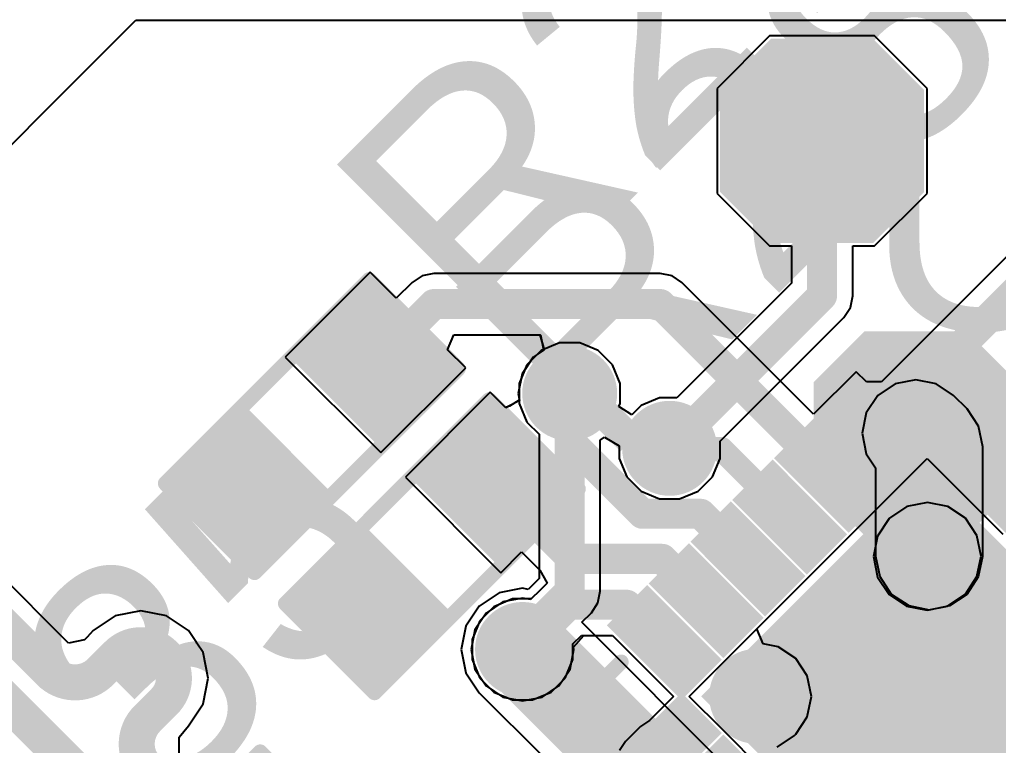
# Model space of a CAD drawing. Header units: millimetres. Extents: x -23 to 83, y -38 to 11.
# Drawn here: x 31.76 to 40.04, y -9.19 to -3.05 of the extents above; entities that cross this region are included whole.
import ezdxf

# ---------------------------------------------------------------- set-up
doc = ezdxf.new("R2010")
doc.units = ezdxf.units.MM
for name, color, linetype in [('BottomLayer', 5, 'Continuous'), ('BottomPaste', 16, 'Continuous'), ('BottomSolder', 6, 'Continuous'), ('TopLayer', 1, 'Continuous'), ('TopOverlay', 2, 'Continuous'), ('TopPaste', 8, 'Continuous'), ('TopSolder', 216, 'Continuous'), ('ViaHoleLayer', 16, 'Continuous')]:
    doc.layers.add(name, color=color, linetype=linetype)
doc.styles.add('Arial', font='', dxfattribs={"height": 0.2})
doc.styles.get('Arial').set_extended_font_data('Arial')

# ---------------------------------------------------------------- blocks, each defined once
blk = doc.blocks.new('C___0603_46')
at = {"layer": 'TopLayer'}
for points in [[(-0.381, 0.4445), (-0.381, -0.4445), (-1.143, -0.4445), (-1.143, 0.4445)], [(1.143, 0.4445), (1.143, -0.4445), (0.381, -0.4445), (0.381, 0.4445)]]:
    blk.add_hatch(color=1, dxfattribs=at).paths.add_polyline_path(points)
at = {"layer": 'TopPaste'}
for points in [[(-0.381, 0.4445), (-0.381, -0.4445), (-1.143, -0.4445), (-1.143, 0.4445)], [(1.143, 0.4445), (1.143, -0.4445), (0.381, -0.4445), (0.381, 0.4445)]]:
    blk.add_hatch(color=8, dxfattribs=at).paths.add_polyline_path(points)
at = {"layer": 'TopSolder'}
for points in [[(-0.321, 0.5045), (-0.321, -0.5045), (-1.203, -0.5045), (-1.203, 0.5045)], [(1.203, 0.5045), (1.203, -0.5045), (0.321, -0.5045), (0.321, 0.5045)]]:
    blk.add_hatch(color=216, dxfattribs=at).paths.add_polyline_path(points)
at = {"layer": 'TopOverlay', "const_width": 0.127}
for points in [[(-1.2446, 0.5334), (-1.2446, -0.5334)], [(-1.2446, 0.5334), (-0.4572, 0.5334)], [(0.4572, 0.5334), (1.2446, 0.5334)], [(1.2446, 0.5334), (1.2446, -0.5334)], [(-1.2446, -0.5334), (-0.4572, -0.5334)], [(0.4572, -0.5334), (1.2446, -0.5334)]]:
    blk.add_lwpolyline(points, dxfattribs=at)
at = {"layer": 'TopOverlay', "const_width": 0.0635}
for points in [[(-1.2764, 0.5334, 1), (-1.2128, 0.5334, 1)], [(-1.2764, 0.5334, 1), (-1.2128, 0.5334, 1)], [(-0.4889, 0.5334, 1), (-0.4254, 0.5334, 1)], [(0.4254, 0.5334, 1), (0.4889, 0.5334, 1)], [(1.2128, 0.5334, 1), (1.2764, 0.5334, 1)], [(1.2128, 0.5334, 1), (1.2764, 0.5334, 1)], [(-1.2764, -0.5334, 1), (-1.2128, -0.5334, 1)], [(-1.2764, -0.5334, 1), (-1.2128, -0.5334, 1)], [(-0.4889, -0.5334, 1), (-0.4254, -0.5334, 1)], [(0.4254, -0.5334, 1), (0.4889, -0.5334, 1)], [(1.2128, -0.5334, 1), (1.2764, -0.5334, 1)], [(1.2128, -0.5334, 1), (1.2764, -0.5334, 1)]]:
    blk.add_lwpolyline(points, format="xyb", close=True, dxfattribs=at)
blk = doc.blocks.new('T__________B_89')
at = {"layer": 'BottomLayer'}
blk.add_hatch(color=5, dxfattribs=at).paths.add_polyline_path([(0.381, 0.762), (-0.381, 0.762), (-0.762, 0.381), (-0.762, -0.381), (-0.381, -0.762), (0.381, -0.762), (0.762, -0.381), (0.762, 0.381)])
at = {"layer": 'BottomPaste'}
blk.add_hatch(color=16, dxfattribs=at).paths.add_polyline_path([(0.381, 0.762), (-0.381, 0.762), (-0.762, 0.381), (-0.762, -0.381), (-0.381, -0.762), (0.381, -0.762), (0.762, -0.381), (0.762, 0.381)])
at = {"layer": 'BottomSolder'}
blk.add_hatch(color=6, dxfattribs=at).paths.add_polyline_path([(0.4318, 0.8636), (-0.4318, 0.8636), (-0.8636, 0.4318), (-0.8636, -0.4318), (-0.4318, -0.8636), (0.4318, -0.8636), (0.8636, -0.4318), (0.8636, 0.4318)])
blk = doc.blocks.new('T__________B_90')
at = {"layer": 'BottomLayer'}
blk.add_hatch(color=5, dxfattribs=at).paths.add_polyline_path([(0.381, 0.762), (-0.381, 0.762), (-0.762, 0.381), (-0.762, -0.381), (-0.381, -0.762), (0.381, -0.762), (0.762, -0.381), (0.762, 0.381)])
at = {"layer": 'BottomPaste'}
blk.add_hatch(color=16, dxfattribs=at).paths.add_polyline_path([(0.381, 0.762), (-0.381, 0.762), (-0.762, 0.381), (-0.762, -0.381), (-0.381, -0.762), (0.381, -0.762), (0.762, -0.381), (0.762, 0.381)])
at = {"layer": 'BottomSolder'}
blk.add_hatch(color=6, dxfattribs=at).paths.add_polyline_path([(0.4318, 0.8636), (-0.4318, 0.8636), (-0.8636, 0.4318), (-0.8636, -0.4318), (-0.4318, -0.8636), (0.4318, -0.8636), (0.8636, -0.4318), (0.8636, 0.4318)])
blk = doc.blocks.new('R___0603_117')
at = {"layer": 'TopLayer'}
for points in [[(-0.381, 0.4445), (-0.381, -0.4445), (-1.143, -0.4445), (-1.143, 0.4445)], [(1.143, 0.4445), (1.143, -0.4445), (0.381, -0.4445), (0.381, 0.4445)]]:
    blk.add_hatch(color=1, dxfattribs=at).paths.add_polyline_path(points)
at = {"layer": 'TopPaste'}
for points in [[(-0.381, 0.4445), (-0.381, -0.4445), (-1.143, -0.4445), (-1.143, 0.4445)], [(1.143, 0.4445), (1.143, -0.4445), (0.381, -0.4445), (0.381, 0.4445)]]:
    blk.add_hatch(color=8, dxfattribs=at).paths.add_polyline_path(points)
at = {"layer": 'TopSolder'}
for points in [[(-0.2794, 0.5461), (-0.2794, -0.5461), (-1.2446, -0.5461), (-1.2446, 0.5461)], [(1.2446, 0.5461), (1.2446, -0.5461), (0.2794, -0.5461), (0.2794, 0.5461)]]:
    blk.add_hatch(color=216, dxfattribs=at).paths.add_polyline_path(points)
at = {"layer": 'TopOverlay', "const_width": 0.127}
for points in [[(-1.2192, 0.5334), (1.2192, 0.5334)], [(-1.2192, 0.5334), (-1.2192, -0.5334)], [(1.2192, 0.5334), (1.2192, -0.5334)], [(-1.2192, -0.5334), (1.2192, -0.5334)]]:
    blk.add_lwpolyline(points, dxfattribs=at)
at = {"layer": 'TopOverlay', "const_width": 0.0635}
for points in [[(-1.25095, 0.5334, 1), (-1.18745, 0.5334, 1)], [(-1.25095, 0.5334, 1), (-1.18745, 0.5334, 1)], [(1.18745, 0.5334, 1), (1.25095, 0.5334, 1)], [(1.18745, 0.5334, 1), (1.25095, 0.5334, 1)], [(-1.25095, -0.5334, 1), (-1.18745, -0.5334, 1)], [(-1.25095, -0.5334, 1), (-1.18745, -0.5334, 1)], [(1.18745, -0.5334, 1), (1.25095, -0.5334, 1)], [(1.18745, -0.5334, 1), (1.25095, -0.5334, 1)]]:
    blk.add_lwpolyline(points, format="xyb", close=True, dxfattribs=at)
blk = doc.blocks.new('R___0603_118')
at = {"layer": 'TopLayer'}
for points in [[(-0.381, 0.4445), (-0.381, -0.4445), (-1.143, -0.4445), (-1.143, 0.4445)], [(1.143, 0.4445), (1.143, -0.4445), (0.381, -0.4445), (0.381, 0.4445)]]:
    blk.add_hatch(color=1, dxfattribs=at).paths.add_polyline_path(points)
at = {"layer": 'TopPaste'}
for points in [[(-0.381, 0.4445), (-0.381, -0.4445), (-1.143, -0.4445), (-1.143, 0.4445)], [(1.143, 0.4445), (1.143, -0.4445), (0.381, -0.4445), (0.381, 0.4445)]]:
    blk.add_hatch(color=8, dxfattribs=at).paths.add_polyline_path(points)
at = {"layer": 'TopSolder'}
for points in [[(-0.2794, 0.5461), (-0.2794, -0.5461), (-1.2446, -0.5461), (-1.2446, 0.5461)], [(1.2446, 0.5461), (1.2446, -0.5461), (0.2794, -0.5461), (0.2794, 0.5461)]]:
    blk.add_hatch(color=216, dxfattribs=at).paths.add_polyline_path(points)
at = {"layer": 'TopOverlay', "const_width": 0.127}
for points in [[(-1.2192, 0.5334), (1.2192, 0.5334)], [(-1.2192, 0.5334), (-1.2192, -0.5334)], [(1.2192, 0.5334), (1.2192, -0.5334)], [(-1.2192, -0.5334), (1.2192, -0.5334)]]:
    blk.add_lwpolyline(points, dxfattribs=at)
at = {"layer": 'TopOverlay', "const_width": 0.0635}
for points in [[(-1.25095, 0.5334, 1), (-1.18745, 0.5334, 1)], [(-1.25095, 0.5334, 1), (-1.18745, 0.5334, 1)], [(1.18745, 0.5334, 1), (1.25095, 0.5334, 1)], [(1.18745, 0.5334, 1), (1.25095, 0.5334, 1)], [(-1.25095, -0.5334, 1), (-1.18745, -0.5334, 1)], [(-1.25095, -0.5334, 1), (-1.18745, -0.5334, 1)], [(1.18745, -0.5334, 1), (1.25095, -0.5334, 1)], [(1.18745, -0.5334, 1), (1.25095, -0.5334, 1)]]:
    blk.add_lwpolyline(points, format="xyb", close=True, dxfattribs=at)
blk = doc.blocks.new('24_QFN__4_4__123')
at = {"layer": 'TopLayer'}
for points in [[(-1.39, 1.55), (-1.39, 2.24), (-1.11, 2.24), (-1.11, 1.55)], [(-0.89, 1.55), (-0.89, 2.24), (-0.61, 2.24), (-0.61, 1.55)], [(-0.39, 1.55), (-0.39, 2.24), (-0.11, 2.24), (-0.11, 1.55)], [(0.11, 1.55), (0.11, 2.24), (0.39, 2.24), (0.39, 1.55)], [(0.61, 1.55), (0.61, 2.24), (0.89, 2.24), (0.89, 1.55)], [(1.11, 1.55), (1.11, 2.24), (1.39, 2.24), (1.39, 1.55)], [(-2.24, 1.39), (-1.55, 1.39), (-1.55, 1.11), (-2.24, 1.11)], [(1.55, 1.39), (2.24, 1.39), (2.24, 1.11), (1.55, 1.11)], [(-1.25, -1.25), (-1.25, 1.25), (1.25, 1.25), (1.25, -1.25)], [(-2.24, 0.89), (-1.55, 0.89), (-1.55, 0.61), (-2.24, 0.61)], [(1.55, 0.89), (2.24, 0.89), (2.24, 0.61), (1.55, 0.61)], [(-2.24, 0.39), (-1.55, 0.39), (-1.55, 0.11), (-2.24, 0.11)], [(1.55, 0.39), (2.24, 0.39), (2.24, 0.11), (1.55, 0.11)], [(-2.24, -0.11), (-1.55, -0.11), (-1.55, -0.39), (-2.24, -0.39)], [(1.55, -0.11), (2.24, -0.11), (2.24, -0.39), (1.55, -0.39)], [(-2.24, -0.61), (-1.55, -0.61), (-1.55, -0.89), (-2.24, -0.89)], [(1.55, -0.61), (2.24, -0.61), (2.24, -0.89), (1.55, -0.89)], [(-2.24, -1.11), (-1.55, -1.11), (-1.55, -1.39), (-2.24, -1.39)], [(1.55, -1.11), (2.24, -1.11), (2.24, -1.39), (1.55, -1.39)], [(-1.11, -1.55), (-1.11, -2.24), (-1.39, -2.24), (-1.39, -1.55)], [(-0.61, -1.55), (-0.61, -2.24), (-0.89, -2.24), (-0.89, -1.55)], [(-0.11, -1.55), (-0.11, -2.24), (-0.39, -2.24), (-0.39, -1.55)], [(0.39, -1.55), (0.39, -2.24), (0.11, -2.24), (0.11, -1.55)], [(0.89, -1.55), (0.89, -2.24), (0.61, -2.24), (0.61, -1.55)], [(1.39, -1.55), (1.39, -2.24), (1.11, -2.24), (1.11, -1.55)]]:
    blk.add_hatch(color=1, dxfattribs=at).paths.add_polyline_path(points)
at = {"layer": 'TopPaste'}
for points in [[(-1.39, 1.55), (-1.39, 2.24), (-1.11, 2.24), (-1.11, 1.55)], [(-0.89, 1.55), (-0.89, 2.24), (-0.61, 2.24), (-0.61, 1.55)], [(-0.39, 1.55), (-0.39, 2.24), (-0.11, 2.24), (-0.11, 1.55)], [(0.11, 1.55), (0.11, 2.24), (0.39, 2.24), (0.39, 1.55)], [(0.61, 1.55), (0.61, 2.24), (0.89, 2.24), (0.89, 1.55)], [(1.11, 1.55), (1.11, 2.24), (1.39, 2.24), (1.39, 1.55)], [(-2.24, 1.39), (-1.55, 1.39), (-1.55, 1.11), (-2.24, 1.11)], [(1.55, 1.39), (2.24, 1.39), (2.24, 1.11), (1.55, 1.11)], [(-1.25, -1.25), (-1.25, 1.25), (1.25, 1.25), (1.25, -1.25)], [(-2.24, 0.89), (-1.55, 0.89), (-1.55, 0.61), (-2.24, 0.61)], [(1.55, 0.89), (2.24, 0.89), (2.24, 0.61), (1.55, 0.61)], [(-2.24, 0.39), (-1.55, 0.39), (-1.55, 0.11), (-2.24, 0.11)], [(1.55, 0.39), (2.24, 0.39), (2.24, 0.11), (1.55, 0.11)], [(-2.24, -0.11), (-1.55, -0.11), (-1.55, -0.39), (-2.24, -0.39)], [(1.55, -0.11), (2.24, -0.11), (2.24, -0.39), (1.55, -0.39)], [(-2.24, -0.61), (-1.55, -0.61), (-1.55, -0.89), (-2.24, -0.89)], [(1.55, -0.61), (2.24, -0.61), (2.24, -0.89), (1.55, -0.89)], [(-2.24, -1.11), (-1.55, -1.11), (-1.55, -1.39), (-2.24, -1.39)], [(1.55, -1.11), (2.24, -1.11), (2.24, -1.39), (1.55, -1.39)], [(-1.11, -1.55), (-1.11, -2.24), (-1.39, -2.24), (-1.39, -1.55)], [(-0.61, -1.55), (-0.61, -2.24), (-0.89, -2.24), (-0.89, -1.55)], [(-0.11, -1.55), (-0.11, -2.24), (-0.39, -2.24), (-0.39, -1.55)], [(0.39, -1.55), (0.39, -2.24), (0.11, -2.24), (0.11, -1.55)], [(0.89, -1.55), (0.89, -2.24), (0.61, -2.24), (0.61, -1.55)], [(1.39, -1.55), (1.39, -2.24), (1.11, -2.24), (1.11, -1.55)]]:
    blk.add_hatch(color=8, dxfattribs=at).paths.add_polyline_path(points)
at = {"layer": 'TopSolder'}
for points in [[(-1.4916, 1.4484), (-1.4916, 2.3416), (-1.0084, 2.3416), (-1.0084, 1.4484)], [(-0.9916, 1.4484), (-0.9916, 2.3416), (-0.5084, 2.3416), (-0.5084, 1.4484)], [(-0.4916, 1.4484), (-0.4916, 2.3416), (-0.0084, 2.3416), (-0.0084, 1.4484)], [(0.0084, 1.4484), (0.0084, 2.3416), (0.4916, 2.3416), (0.4916, 1.4484)], [(0.5084, 1.4484), (0.5084, 2.3416), (0.9916, 2.3416), (0.9916, 1.4484)], [(1.0084, 1.4484), (1.0084, 2.3416), (1.4916, 2.3416), (1.4916, 1.4484)], [(-2.3416, 1.4916), (-1.4484, 1.4916), (-1.4484, 1.0084), (-2.3416, 1.0084)], [(1.4484, 1.4916), (2.3416, 1.4916), (2.3416, 1.0084), (1.4484, 1.0084)], [(-1.3516, -1.3516), (-1.3516, 1.3516), (1.3516, 1.3516), (1.3516, -1.3516)], [(-2.3416, 0.9916), (-1.4484, 0.9916), (-1.4484, 0.5084), (-2.3416, 0.5084)], [(1.4484, 0.9916), (2.3416, 0.9916), (2.3416, 0.5084), (1.4484, 0.5084)], [(-2.3416, 0.4916), (-1.4484, 0.4916), (-1.4484, 0.0084), (-2.3416, 0.0084)], [(1.4484, 0.4916), (2.3416, 0.4916), (2.3416, 0.0084), (1.4484, 0.0084)], [(-2.3416, -0.0084), (-1.4484, -0.0084), (-1.4484, -0.4916), (-2.3416, -0.4916)], [(1.4484, -0.0084), (2.3416, -0.0084), (2.3416, -0.4916), (1.4484, -0.4916)], [(-2.3416, -0.5084), (-1.4484, -0.5084), (-1.4484, -0.9916), (-2.3416, -0.9916)], [(1.4484, -0.5084), (2.3416, -0.5084), (2.3416, -0.9916), (1.4484, -0.9916)], [(-2.3416, -1.0084), (-1.4484, -1.0084), (-1.4484, -1.4916), (-2.3416, -1.4916)], [(1.4484, -1.0084), (2.3416, -1.0084), (2.3416, -1.4916), (1.4484, -1.4916)], [(-1.0084, -1.4484), (-1.0084, -2.3416), (-1.4916, -2.3416), (-1.4916, -1.4484)], [(-0.5084, -1.4484), (-0.5084, -2.3416), (-0.9916, -2.3416), (-0.9916, -1.4484)], [(-0.0084, -1.4484), (-0.0084, -2.3416), (-0.4916, -2.3416), (-0.4916, -1.4484)], [(0.4916, -1.4484), (0.4916, -2.3416), (0.0084, -2.3416), (0.0084, -1.4484)], [(0.9916, -1.4484), (0.9916, -2.3416), (0.5084, -2.3416), (0.5084, -1.4484)], [(1.4916, -1.4484), (1.4916, -2.3416), (1.0084, -2.3416), (1.0084, -1.4484)]]:
    blk.add_hatch(color=216, dxfattribs=at).paths.add_polyline_path(points)
at = {"layer": 'TopOverlay', "const_width": 0.127}
for points in [[(-1.5706, 2.0574), (-2.0278, 2.0574)], [(-2.0278, 2.0574), (-2.0278, 1.6256)], [(2.0362, 2.0574), (1.579, 2.0574)], [(2.0362, 2.0574), (2.0362, 1.6256)], [(-2.5358, 1.3716), (-2.5358, 1.1176)], [(-2.5358, 1.3716), (-2.4088, 1.2446)], [(-2.4088, 1.2446), (-2.5358, 1.1176)], [(-2.0278, -1.6256), (-2.0278, -2.0574)], [(2.0362, -1.6256), (2.0362, -2.0574)], [(-1.5706, -2.0574), (-2.0278, -2.0574)], [(2.0362, -2.0574), (1.579, -2.0574)]]:
    blk.add_lwpolyline(points, dxfattribs=at)
at = {"layer": 'TopOverlay', "const_width": 0.0635}
for points in [[(-2.0596, 2.0574, 1), (-1.9961, 2.0574, 1)], [(-2.0596, 2.0574, 1), (-1.9961, 2.0574, 1)], [(-1.6024, 2.0574, 1), (-1.5389, 2.0574, 1)], [(1.5473, 2.0574, 1), (1.6108, 2.0574, 1)], [(2.0044, 2.0574, 1), (2.0679, 2.0574, 1)], [(2.0044, 2.0574, 1), (2.0679, 2.0574, 1)], [(-2.0596, 1.6256, 1), (-1.9961, 1.6256, 1)], [(2.0044, 1.6256, 1), (2.0679, 1.6256, 1)], [(-2.5676, 1.3716, 1), (-2.5041, 1.3716, 1)], [(-2.5676, 1.3716, 1), (-2.5041, 1.3716, 1)], [(-2.4406, 1.2446, 1), (-2.3771, 1.2446, 1)], [(-2.4406, 1.2446, 1), (-2.3771, 1.2446, 1)], [(-2.5676, 1.1176, 1), (-2.5041, 1.1176, 1)], [(-2.5676, 1.1176, 1), (-2.5041, 1.1176, 1)], [(-2.0596, -1.6256, 1), (-1.9961, -1.6256, 1)], [(2.0044, -1.6256, 1), (2.0679, -1.6256, 1)], [(-2.0596, -2.0574, 1), (-1.9961, -2.0574, 1)], [(-2.0596, -2.0574, 1), (-1.9961, -2.0574, 1)], [(-1.6024, -2.0574, 1), (-1.5389, -2.0574, 1)], [(1.5472, -2.0574, 1), (1.6107, -2.0574, 1)], [(2.0044, -2.0574, 1), (2.0679, -2.0574, 1)], [(2.0044, -2.0574, 1), (2.0679, -2.0574, 1)]]:
    blk.add_lwpolyline(points, format="xyb", close=True, dxfattribs=at)

msp = doc.modelspace()

# ---------------------------------------------------------------- hatches: boundary and pattern name
at = {"layer": 'BottomLayer'}
h = msp.add_hatch(color=5, dxfattribs=at)
edge = h.paths.add_edge_path()
edge.add_arc((36.4164, -6.2158), 0.3, 0, 360)
h = msp.add_hatch(color=5, dxfattribs=at)
edge = h.paths.add_edge_path()
edge.add_arc((37.2618, -6.6802), 0.3, 0, 360)
h = msp.add_hatch(color=5, dxfattribs=at)
edge = h.paths.add_edge_path()
edge.add_arc((39.4586, -7.5926), 0.3, 0, 360)
h = msp.add_hatch(color=5, dxfattribs=at)
edge = h.paths.add_edge_path()
edge.add_arc((36.0172, -8.382), 0.3, 0, 360)
h = msp.add_hatch(color=5, dxfattribs=at)
edge = h.paths.add_edge_path()
edge.add_arc((37.9984, -8.7785), 0.3, 0, 360)
h = msp.add_hatch(color=5, dxfattribs=at)
edge = h.paths.add_edge_path()
edge.add_arc((39.4411, -8.7785), 0.3, 0, 360)
at = {"layer": 'BottomSolder'}
h = msp.add_hatch(color=6, dxfattribs=at)
edge = h.paths.add_edge_path()
edge.add_arc((36.4164, -6.2158), 0.4016, 0, 360)
h = msp.add_hatch(color=6, dxfattribs=at)
edge = h.paths.add_edge_path()
edge.add_arc((37.2618, -6.6802), 0.4016, 0, 360)
h = msp.add_hatch(color=6, dxfattribs=at)
edge = h.paths.add_edge_path()
edge.add_arc((39.4586, -7.5926), 0.4016, 0, 360)
h = msp.add_hatch(color=6, dxfattribs=at)
edge = h.paths.add_edge_path()
edge.add_arc((36.0172, -8.382), 0.4016, 0, 360)
h = msp.add_hatch(color=6, dxfattribs=at)
edge = h.paths.add_edge_path()
edge.add_arc((37.9984, -8.7785), 0.4016, 0, 360)
h = msp.add_hatch(color=6, dxfattribs=at)
edge = h.paths.add_edge_path()
edge.add_arc((39.4411, -8.7785), 0.4016, 0, 360)
at = {"layer": 'TopLayer'}
h = msp.add_hatch(color=1, dxfattribs=at)
edge = h.paths.add_edge_path()
edge.add_arc((36.4164, -6.2158), 0.3, 0, 360)
h = msp.add_hatch(color=1, dxfattribs=at)
edge = h.paths.add_edge_path()
edge.add_arc((37.2618, -6.6802), 0.3, 0, 360)
h = msp.add_hatch(color=1, dxfattribs=at)
edge = h.paths.add_edge_path()
edge.add_arc((39.4586, -7.5926), 0.3, 0, 360)
h = msp.add_hatch(color=1, dxfattribs=at)
edge = h.paths.add_edge_path()
edge.add_arc((36.0172, -8.382), 0.3, 0, 360)
h = msp.add_hatch(color=1, dxfattribs=at)
edge = h.paths.add_edge_path()
edge.add_arc((37.9984, -8.7785), 0.3, 0, 360)
h = msp.add_hatch(color=1, dxfattribs=at)
edge = h.paths.add_edge_path()
edge.add_arc((39.4411, -8.7785), 0.3, 0, 360)
at = {"layer": 'TopSolder'}
h = msp.add_hatch(color=216, dxfattribs=at)
edge = h.paths.add_edge_path()
edge.add_arc((36.4164, -6.2158), 0.4016, 0, 360)
h = msp.add_hatch(color=216, dxfattribs=at)
edge = h.paths.add_edge_path()
edge.add_arc((37.2618, -6.6802), 0.4016, 0, 360)
h = msp.add_hatch(color=216, dxfattribs=at)
edge = h.paths.add_edge_path()
edge.add_arc((39.4586, -7.5926), 0.4016, 0, 360)
h = msp.add_hatch(color=216, dxfattribs=at)
edge = h.paths.add_edge_path()
edge.add_arc((36.0172, -8.382), 0.4016, 0, 360)
h = msp.add_hatch(color=216, dxfattribs=at)
edge = h.paths.add_edge_path()
edge.add_arc((37.9984, -8.7785), 0.4016, 0, 360)
h = msp.add_hatch(color=216, dxfattribs=at)
edge = h.paths.add_edge_path()
edge.add_arc((39.4411, -8.7785), 0.4016, 0, 360)
at = {"layer": 'ViaHoleLayer'}
h = msp.add_hatch(color=16, dxfattribs=at)
edge = h.paths.add_edge_path()
edge.add_arc((36.4164, -6.2158), 0.15, 0, 360)
h = msp.add_hatch(color=16, dxfattribs=at)
edge = h.paths.add_edge_path()
edge.add_arc((37.2618, -6.6802), 0.15, 0, 360)
h = msp.add_hatch(color=16, dxfattribs=at)
edge = h.paths.add_edge_path()
edge.add_arc((39.4586, -7.5926), 0.15, 0, 360)
h = msp.add_hatch(color=16, dxfattribs=at)
edge = h.paths.add_edge_path()
edge.add_arc((36.0172, -8.382), 0.15, 0, 360)
h = msp.add_hatch(color=16, dxfattribs=at)
edge = h.paths.add_edge_path()
edge.add_arc((37.9984, -8.7785), 0.15, 0, 360)
h = msp.add_hatch(color=16, dxfattribs=at)
edge = h.paths.add_edge_path()
edge.add_arc((39.4411, -8.7785), 0.15, 0, 360)

# ---------------------------------------------------------------- linework, layer by layer
at = {"layer": 'BottomLayer'}
for p, q in [((38.1076, -3.1905), (37.6631, -3.635)), ((38.9966, -3.1905), (38.1076, -3.1905)), ((39.4411, -3.635), (38.9966, -3.1905)), ((37.6631, -3.635), (37.6631, -4.524)), ((39.4411, -4.524), (39.4411, -3.635)), ((37.6631, -4.524), (38.1076, -4.9685)), ((38.9966, -4.9685), (39.4411, -4.524)), ((38.1076, -4.9685), (38.2931, -4.9685)), ((38.2931, -4.9685), (38.2931, -5.2826)), ((38.8111, -5.3899), (38.8111, -4.9685)), ((38.8111, -4.9685), (38.9966, -4.9685)), ((38.2931, -5.2826), (37.3226, -6.2532)), ((38.7914, -5.489), (38.8111, -5.3899)), ((38.7352, -5.573), (38.7914, -5.489)), ((37.6888, -6.6194), (38.7352, -5.573)), ((36.3315, -5.7888), (36.1746, -5.8538)), ((36.5014, -5.7888), (36.3315, -5.7888)), ((36.6583, -5.8538), (36.5014, -5.7888)), ((36.1746, -5.8538), (36.0544, -5.974)), ((36.7784, -5.974), (36.6583, -5.8538)), ((36.0544, -5.974), (35.9894, -6.1309)), ((36.8434, -6.1309), (36.7784, -5.974)), ((39.3446, -6.1), (39.1712, -6.1345)), ((39.518, -6.1345), (39.3446, -6.1)), ((35.9894, -6.1309), (35.9894, -6.3008)), ((36.8434, -6.3008), (36.8434, -6.1309)), ((39.1712, -6.1345), (39.0241, -6.2327)), ((39.6651, -6.2327), (39.518, -6.1345)), ((37.1769, -6.2532), (37.0199, -6.3182)), ((37.3226, -6.2532), (37.1769, -6.2532)), ((39.0241, -6.2327), (38.9259, -6.3798)), ((39.7791, -6.3468), (39.6651, -6.2327)), ((35.9894, -6.3008), (36.0544, -6.4577)), ((36.8333, -6.3252), (36.8434, -6.3008)), ((36.941, -6.3972), (36.8333, -6.3252)), ((37.0199, -6.3182), (36.941, -6.3972)), ((39.8773, -6.4938), (39.7791, -6.3468)), ((36.0544, -6.4577), (36.1575, -6.5607)), ((38.9259, -6.3798), (38.8914, -6.5532)), ((39.9118, -6.6672), (39.8773, -6.4938)), ((32.175, -8.3279), (30.4601, -6.613)), ((36.1575, -6.5607), (36.1575, -7.7819)), ((36.6754, -6.6103), (36.7111, -6.5873)), ((36.6754, -7.8891), (36.6754, -6.6103)), ((36.7111, -6.5873), (36.8348, -6.6588)), ((37.6888, -6.7651), (37.6888, -6.6194)), ((38.8914, -6.5532), (38.9259, -6.7266)), ((36.8348, -6.6588), (36.8348, -6.7651)), ((39.9118, -7.5926), (39.9118, -6.6672)), ((36.8348, -6.7651), (36.8998, -6.9221)), ((37.6238, -6.9221), (37.6888, -6.7651)), ((38.9259, -6.7266), (39.0054, -6.8457)), ((39.0054, -6.8457), (39.0054, -7.5926)), ((36.8998, -6.9221), (37.0199, -7.0422)), ((37.5037, -7.0422), (37.6238, -6.9221)), ((37.0199, -7.0422), (37.1769, -7.1072)), ((37.1769, -7.1072), (37.3467, -7.1072)), ((37.3467, -7.1072), (37.5037, -7.0422)), ((39.0054, -7.5926), (39.0399, -7.766)), ((39.8773, -7.766), (39.9118, -7.5926)), ((36.1575, -7.7819), (36.0656, -7.8737)), ((39.0399, -7.766), (39.1382, -7.913)), ((39.7791, -7.913), (39.8773, -7.766)), ((36.0172, -7.864), (35.819, -7.9035)), ((36.0656, -7.8737), (36.0172, -7.864)), ((35.819, -7.9035), (35.651, -8.0158)), ((36.6557, -7.9882), (36.6754, -7.8891)), ((39.1382, -7.913), (39.2852, -8.0113)), ((39.6321, -8.0113), (39.7791, -7.913)), ((35.651, -8.0158), (35.5387, -8.1838)), ((36.5996, -8.0723), (36.6557, -7.9882)), ((39.2852, -8.0113), (39.4586, -8.0458)), ((39.4586, -8.0458), (39.6321, -8.0113)), ((32.5696, -8.0988), (32.3848, -8.2223)), ((32.7877, -8.0554), (32.5696, -8.0988)), ((33.0057, -8.0988), (32.7877, -8.0554)), ((33.1905, -8.2223), (33.0057, -8.0988)), ((36.5198, -8.1521), (36.5996, -8.0723)), ((35.5387, -8.1838), (35.4992, -8.382)), ((38.4154, -10.0478), (36.5198, -8.1521)), ((32.3333, -8.2784), (32.3106, -8.2997)), ((32.3848, -8.2223), (32.3333, -8.2784)), ((32.3848, -8.2223), (32.3848, -8.2223)), ((33.2571, -8.3219), (33.1905, -8.2223)), ((33.1905, -8.2223), (33.1905, -8.2223)), ((32.3106, -8.2997), (32.175, -8.3279)), ((33.2607, -8.3273), (33.2571, -8.3219)), ((33.314, -8.4071), (33.2607, -8.3273)), ((33.3574, -8.6252), (33.314, -8.4071)), ((35.4992, -8.382), (35.5387, -8.5802)), ((35.5387, -8.5802), (35.651, -8.7482)), ((33.314, -8.8432), (33.3574, -8.6252)), ((35.651, -8.7482), (36.1998, -9.2971)), ((33.1905, -9.028), (33.314, -8.8432)), ((33.1129, -9.1229), (33.1905, -9.028)), ((33.1905, -9.028), (33.1905, -9.028)), ((33.1129, -9.2658), (33.1129, -9.1229))]:
    msp.add_line(p, q, dxfattribs=at)
for points, const_width in [([(38.5521, -5.3899), (38.5521, -4.0795)], 0.254), ([(37.6977, -6.2443), (38.5521, -5.3899)], 0.254), ([(36.4164, -7.8891), (36.4164, -6.2158)], 0.254), ([(37.2618, -6.6802), (37.6977, -6.2443)], 0.254), ([(39.3446, -6.5532), (39.4586, -6.6672)], 0.635), ([(39.4586, -7.5926), (39.4586, -6.6672)], 0.635), ([(30.209, -6.7648), (32.0154, -8.5712)], 0.3048), ([(29.7434, -6.9099), (33.2367, -10.4032)], 0.3048), ([(36.0172, -8.2884), (36.4164, -7.8891)], 0.254), ([(36.0172, -8.382), (38.0492, -10.414)], 0.762), ([(36.0172, -8.382), (36.0172, -8.2884)], 0.254), ([(32.4465, -8.5712), (32.5901, -8.4276)], 0.3048), ([(32.8416, -8.9664), (32.9852, -8.8227)], 0.3048)]:
    msp.add_lwpolyline(points, dxfattribs=dict(at, const_width=const_width))
for points, const_width in [([(38.4886, -4.0795, 1), (38.6156, -4.0795, 1)], 0.127), ([(38.4886, -5.3899, 1), (38.6156, -5.3899, 1)], 0.127), ([(38.4886, -5.3899, 1), (38.6156, -5.3899, 1)], 0.127), ([(36.3529, -6.2158, 1), (36.4799, -6.2158, 1)], 0.127), ([(37.6342, -6.2443, 1), (37.7612, -6.2443, 1)], 0.127), ([(37.6342, -6.2443, 1), (37.7612, -6.2443, 1)], 0.127), ([(39.1859, -6.5532, 1), (39.5033, -6.5532, 1)], 0.3175), ([(39.2999, -6.6672, 1), (39.6174, -6.6672, 1)], 0.3175), ([(39.2999, -6.6672, 1), (39.6174, -6.6672, 1)], 0.3175), ([(37.1983, -6.6802, 1), (37.3253, -6.6802, 1)], 0.127), ([(39.2999, -7.5926, 1), (39.6174, -7.5926, 1)], 0.3175), ([(36.3529, -7.8891, 1), (36.4799, -7.8891, 1)], 0.127), ([(36.3529, -7.8891, 1), (36.4799, -7.8891, 1)], 0.127), ([(35.8267, -8.382, 1), (36.2077, -8.382, 1)], 0.381), ([(35.9537, -8.2884, 1), (36.0807, -8.2884, 1)], 0.127), ([(35.9537, -8.2884, 1), (36.0807, -8.2884, 1)], 0.127), ([(32.5139, -8.4276, 1), (32.6663, -8.4276, 1)], 0.1524), ([(32.5139, -8.4276, 1), (32.6663, -8.4276, 1)], 0.1524), ([(32.909, -8.4276, 1), (33.0614, -8.4276, 1)], 0.1524), ([(32.909, -8.4276, 1), (33.0614, -8.4276, 1)], 0.1524), ([(35.9537, -8.382, 1), (36.0807, -8.382, 1)], 0.127), ([(31.9392, -8.5712, 1), (32.0916, -8.5712, 1)], 0.1524), ([(31.9392, -8.5712, 1), (32.0916, -8.5712, 1)], 0.1524), ([(32.3703, -8.5712, 1), (32.5227, -8.5712, 1)], 0.1524), ([(32.3703, -8.5712, 1), (32.5227, -8.5712, 1)], 0.1524), ([(32.909, -8.8227, 1), (33.0614, -8.8227, 1)], 0.1524), ([(32.909, -8.8227, 1), (33.0614, -8.8227, 1)], 0.1524), ([(32.7654, -8.9664, 1), (32.9178, -8.9664, 1)], 0.1524), ([(32.7654, -8.9664, 1), (32.9178, -8.9664, 1)], 0.1524)]:
    msp.add_lwpolyline(points, format="xyb", close=True, dxfattribs=dict(at, const_width=const_width))
at = {"layer": 'BottomLayer', "const_width": 0.3048}
for points in [[(32.5901, -8.4276, -0.414214), (32.9852, -8.4276)], [(32.9852, -8.4276, -0.414219), (32.9852, -8.8227)], [(32.4465, -8.5712, -0.414214), (32.0154, -8.5712)], [(32.8416, -9.3974, -0.414214), (32.8416, -8.9664)]]:
    msp.add_lwpolyline(points, format="xyb", dxfattribs=at)
at = {"layer": 'TopLayer'}
for p, q in [((32.1095, -3.6937), (32.7445, -3.0587)), ((32.7445, -3.0587), (45.9994, -3.0587)), ((28.0201, -7.7831), (32.1095, -3.6937)), ((40.4308, -4.7424), (39.0542, -6.1192)), ((40.4308, -4.7424), (39.0542, -6.1192)), ((34.728, -5.1904), (34.0096, -5.9088)), ((34.728, -5.1904), (34.0096, -5.9088)), ((34.949, -5.4113), (34.728, -5.1904)), ((34.949, -5.4113), (34.728, -5.1904)), ((35.2666, -5.201), (35.1675, -5.2207)), ((35.2666, -5.201), (35.1675, -5.2207)), ((37.1833, -5.201), (35.2666, -5.201)), ((37.1833, -5.201), (35.2666, -5.201)), ((37.2824, -5.2207), (37.1833, -5.201)), ((37.2824, -5.2207), (37.1833, -5.201)), ((35.0835, -5.2769), (34.949, -5.4113)), ((35.0835, -5.2769), (34.949, -5.4113)), ((35.1675, -5.2207), (35.0835, -5.2769)), ((35.1675, -5.2207), (35.0835, -5.2769)), ((37.3664, -5.2769), (37.2824, -5.2207)), ((37.3664, -5.2769), (37.2824, -5.2207)), ((38.4809, -6.3913), (37.3664, -5.2769)), ((38.4809, -6.3913), (37.3664, -5.2769)), ((35.3836, -5.846), (35.4362, -5.719)), ((35.3836, -5.846), (35.4362, -5.719)), ((35.4362, -5.719), (36.1683, -5.719)), ((35.4362, -5.719), (36.1629, -5.719)), ((36.1629, -5.719), (36.2014, -5.846)), ((36.1683, -5.719), (36.1936, -5.846)), ((35.5363, -5.9986), (35.3836, -5.846)), ((35.5363, -5.9986), (35.3836, -5.846)), ((36.1746, -5.8538), (36.0544, -5.974)), ((36.2014, -5.846), (36.1086, -5.908)), ((36.1936, -5.846), (36.1746, -5.8538)), ((34.0096, -5.9088), (34.8178, -6.717)), ((34.0096, -5.9088), (34.8178, -6.717)), ((36.1086, -5.908), (36.0142, -6.0492)), ((34.8178, -6.717), (35.5363, -5.9986)), ((34.8178, -6.717), (35.5363, -5.9986)), ((36.0544, -5.974), (35.9894, -6.1309)), ((38.8401, -6.0321), (38.4809, -6.3913)), ((38.8401, -6.0321), (38.4809, -6.3913)), ((38.9272, -6.1192), (38.8401, -6.0321)), ((38.9272, -6.1192), (38.8401, -6.0321)), ((36.0142, -6.0492), (35.9811, -6.2158)), ((39.0542, -6.1192), (38.9272, -6.1192)), ((39.0542, -6.1192), (38.9272, -6.1192)), ((35.744, -6.2064), (35.0256, -6.9248)), ((35.744, -6.2064), (35.0256, -6.9248)), ((35.8721, -6.3344), (35.744, -6.2064)), ((35.8759, -6.3383), (35.744, -6.2064)), ((35.9894, -6.1309), (35.9894, -6.2722)), ((35.993, -6.2757), (35.8759, -6.3383)), ((35.9894, -6.2722), (35.9066, -6.3245)), ((35.9811, -6.2158), (35.993, -6.2757)), ((35.9066, -6.3245), (35.8721, -6.3344)), ((38.8005, -7.4067), (39.4411, -6.7661)), ((39.13, -7.0772), (39.4411, -6.7661)), ((39.4411, -6.7661), (40.0818, -7.4067)), ((39.4411, -6.7661), (39.7282, -7.0532)), ((35.0256, -6.9248), (35.8338, -7.733)), ((35.0256, -6.9248), (35.8338, -7.733)), ((38.8005, -7.4067), (39.13, -7.0772)), ((39.7282, -7.0532), (39.7522, -7.0772)), ((39.7522, -7.0772), (40.0818, -7.4067)), ((39.2707, -7.1739), (39.1237, -7.2721)), ((39.4442, -7.1394), (39.2707, -7.1739)), ((39.6176, -7.1739), (39.4442, -7.1394)), ((39.7646, -7.2721), (39.6176, -7.1739)), ((39.1207, -7.2752), (39.0224, -7.4222)), ((39.1237, -7.2721), (39.1207, -7.2752)), ((39.8629, -7.4191), (39.7646, -7.2721)), ((38.4229, -7.7843), (38.8005, -7.4067)), ((38.4229, -7.7843), (38.8005, -7.4067)), ((38.8005, -7.4067), (38.8005, -7.4067)), ((39.0224, -7.4222), (38.9879, -7.5956)), ((39.8974, -7.5926), (39.8629, -7.4191)), ((35.8338, -7.733), (36.0099, -7.5569)), ((35.8338, -7.733), (36.0099, -7.5569)), ((36.0099, -7.5569), (36.1628, -7.7098)), ((36.0099, -7.5569), (36.1628, -7.7098)), ((38.9879, -7.5956), (39.0224, -7.7691)), ((39.8629, -7.766), (39.8974, -7.5926)), ((36.1628, -7.7098), (36.2255, -7.8206)), ((36.1628, -7.7098), (36.2255, -7.8206)), ((38.0693, -8.1379), (38.4229, -7.7843)), ((38.0693, -8.1379), (38.4229, -7.7843)), ((39.0224, -7.7691), (39.1207, -7.9161)), ((39.7646, -7.913), (39.8629, -7.766)), ((36.2255, -7.8206), (36.1653, -7.8808)), ((36.2255, -7.8206), (36.1653, -7.8808)), ((36.0172, -7.9466), (35.8506, -7.9798)), ((36.0858, -7.9603), (36.0172, -7.9466)), ((36.1653, -7.8808), (36.0858, -7.9603)), ((36.1653, -7.8808), (36.0911, -7.955)), ((39.1207, -7.9161), (39.2677, -8.0143)), ((39.6146, -8.0143), (39.7616, -7.9161)), ((39.7616, -7.9161), (39.7646, -7.913)), ((35.7753, -8.02), (35.6552, -8.1401)), ((35.8506, -7.9798), (35.7094, -8.0742)), ((35.9323, -7.955), (35.7753, -8.02)), ((36.0911, -7.955), (35.9323, -7.955)), ((39.2677, -8.0143), (39.4411, -8.0488)), ((39.4411, -8.0488), (39.6146, -8.0143)), ((35.7094, -8.0742), (35.615, -8.2154)), ((35.6552, -8.1401), (35.5902, -8.2971)), ((37.7158, -8.4914), (38.0693, -8.1379)), ((37.9999, -8.2073), (38.0693, -8.1379)), ((38.0693, -8.1379), (38.0693, -8.1379)), ((35.615, -8.2154), (35.5818, -8.382)), ((36.4442, -8.3344), (36.5159, -8.2627)), ((36.4485, -8.3618), (36.5359, -8.2627)), ((36.5159, -8.2627), (36.78, -8.2627)), ((36.5359, -8.2627), (36.78, -8.2627)), ((36.78, -8.2627), (37.2958, -8.7785)), ((36.78, -8.2627), (37.2958, -8.7785)), ((38.0527, -8.3341), (37.9999, -8.2073)), ((35.5902, -8.2971), (35.5902, -8.4669)), ((36.4442, -8.4669), (36.4442, -8.3344)), ((36.4526, -8.382), (36.4485, -8.3618)), ((38.1817, -8.3598), (38.0527, -8.3341)), ((38.3288, -8.458), (38.1817, -8.3598)), ((35.5818, -8.382), (35.615, -8.5486)), ((36.4194, -8.5486), (36.4526, -8.382)), ((35.5902, -8.4669), (35.6552, -8.6239)), ((36.3792, -8.6239), (36.4442, -8.4669)), ((37.4287, -8.7785), (37.7158, -8.4914)), ((38.427, -8.6051), (38.3288, -8.458)), ((35.615, -8.5486), (35.7094, -8.6898)), ((36.325, -8.6898), (36.4194, -8.5486)), ((38.4615, -8.7785), (38.427, -8.6051)), ((35.6552, -8.6239), (35.7753, -8.744)), ((35.7094, -8.6898), (35.8506, -8.7842)), ((36.1838, -8.7842), (36.325, -8.6898)), ((36.2591, -8.744), (36.3792, -8.6239)), ((35.7753, -8.744), (35.9323, -8.809)), ((36.1021, -8.809), (36.2591, -8.744)), ((37.2958, -8.7785), (37.092, -8.9822)), ((37.2958, -8.7785), (37.092, -8.9822)), ((37.7158, -9.0656), (37.4287, -8.7785)), ((38.427, -8.9519), (38.4615, -8.7785)), ((35.8506, -8.7842), (36.0172, -8.8174)), ((35.9323, -8.809), (36.1021, -8.809)), ((36.0172, -8.8174), (36.1838, -8.7842)), ((37.092, -8.9822), (37.0158, -9.0331)), ((37.092, -8.9822), (37.0158, -9.0331)), ((38.3288, -9.099), (38.427, -8.9519)), ((37.0158, -9.0331), (36.8884, -9.1606)), ((37.0158, -9.0331), (36.8884, -9.1606)), ((38.0693, -9.4191), (37.7158, -9.0656)), ((38.1718, -9.2071), (38.3189, -9.1089)), ((38.3189, -9.1089), (38.3288, -9.099)), ((36.8884, -9.1606), (36.8375, -9.2367)), ((36.8884, -9.1606), (36.8375, -9.2367))]:
    msp.add_line(p, q, dxfattribs=at)
for points, const_width in [([(38.985, -6.5546), (40.6139, -4.9255)], 0.254), ([(34.7729, -5.9537), (35.2666, -5.46)], 0.254), ([(35.2666, -5.46), (37.1833, -5.46)], 0.254), ([(37.1833, -5.46), (38.6585, -6.9352)], 0.254), ([(36.4236, -6.6255), (36.4236, -6.223)], 0.254), ([(36.4236, -6.6255), (37.0323, -7.2342)], 0.254), ([(37.2618, -6.6802), (37.269, -6.6874)], 0.2032), ([(37.269, -6.6874), (37.7035, -6.6874)], 0.2032), ([(37.7035, -6.6874), (38.2779, -7.2617)], 0.2032), ([(35.8338, -7.0146), (36.4345, -7.6152)], 0.254), ([(37.0323, -7.2342), (37.5249, -7.2342)], 0.254), ([(37.5249, -7.2342), (37.9329, -7.6422)], 0.254), ([(39.4411, -7.5956), (39.4442, -7.5926)], 0.635), ([(36.4345, -7.6152), (37.1988, -7.6152)], 0.254), ([(37.1988, -7.6152), (37.5794, -7.9959)], 0.254), ([(37.9329, -7.6422), (37.9513, -7.6422)], 0.254), ([(37.5794, -7.9959), (37.5978, -7.9959)], 0.254), ([(36.0303, -8.382), (36.4086, -8.0037)], 0.254), ([(36.4086, -8.0037), (36.8986, -8.0037)], 0.254), ([(36.8986, -8.0037), (37.2173, -8.3224)], 0.254), ([(37.2173, -8.3224), (37.2443, -8.3494)], 0.254), ([(36.0172, -8.382), (36.0303, -8.382)], 0.254), ([(37.9984, -8.7884), (38.0083, -8.7785)], 0.635), ([(37.0898, -9.362), (37.2173, -9.2346)], 0.3048)]:
    msp.add_lwpolyline(points, dxfattribs=dict(at, const_width=const_width))
for points, const_width in [([(35.2031, -5.46, 1), (35.3301, -5.46, 1)], 0.127), ([(35.2031, -5.46, 1), (35.3301, -5.46, 1)], 0.127), ([(37.1198, -5.46, 1), (37.2468, -5.46, 1)], 0.127), ([(37.1198, -5.46, 1), (37.2468, -5.46, 1)], 0.127), ([(34.7094, -5.9537, 1), (34.8364, -5.9537, 1)], 0.127), ([(36.3601, -6.223, 1), (36.4871, -6.223, 1)], 0.127), ([(38.9215, -6.5546, 1), (39.0485, -6.5546, 1)], 0.127), ([(36.3601, -6.6255, 1), (36.4871, -6.6255, 1)], 0.127), ([(36.3601, -6.6255, 1), (36.4871, -6.6255, 1)], 0.127), ([(37.211, -6.6802, 1), (37.3126, -6.6802, 1)], 0.1016), ([(37.2182, -6.6874, 1), (37.3198, -6.6874, 1)], 0.1016), ([(37.2182, -6.6874, 1), (37.3198, -6.6874, 1)], 0.1016), ([(37.6527, -6.6874, 1), (37.7543, -6.6874, 1)], 0.1016), ([(37.6527, -6.6874, 1), (37.7543, -6.6874, 1)], 0.1016), ([(38.595, -6.9352, 1), (38.722, -6.9352, 1)], 0.127), ([(35.7703, -7.0146, 1), (35.8973, -7.0146, 1)], 0.127), ([(36.9688, -7.2342, 1), (37.0958, -7.2342, 1)], 0.127), ([(36.9688, -7.2342, 1), (37.0958, -7.2342, 1)], 0.127), ([(37.4614, -7.2342, 1), (37.5884, -7.2342, 1)], 0.127), ([(37.4614, -7.2342, 1), (37.5884, -7.2342, 1)], 0.127), ([(38.2271, -7.2617, 1), (38.3287, -7.2617, 1)], 0.1016), ([(39.2824, -7.5956, 1), (39.5999, -7.5956, 1)], 0.3175), ([(39.2854, -7.5926, 1), (39.6029, -7.5926, 1)], 0.3175), ([(36.371, -7.6152, 1), (36.498, -7.6152, 1)], 0.127), ([(36.371, -7.6152, 1), (36.498, -7.6152, 1)], 0.127), ([(37.1353, -7.6152, 1), (37.2623, -7.6152, 1)], 0.127), ([(37.1353, -7.6152, 1), (37.2623, -7.6152, 1)], 0.127), ([(37.8694, -7.6422, 1), (37.9964, -7.6422, 1)], 0.127), ([(37.8694, -7.6422, 1), (37.9964, -7.6422, 1)], 0.127), ([(37.8878, -7.6422, 1), (38.0148, -7.6422, 1)], 0.127), ([(37.5159, -7.9959, 1), (37.6429, -7.9959, 1)], 0.127), ([(37.5159, -7.9959, 1), (37.6429, -7.9959, 1)], 0.127), ([(37.5343, -7.9959, 1), (37.6613, -7.9959, 1)], 0.127), ([(36.3451, -8.0037, 1), (36.4721, -8.0037, 1)], 0.127), ([(36.3451, -8.0037, 1), (36.4721, -8.0037, 1)], 0.127), ([(36.8351, -8.0037, 1), (36.9621, -8.0037, 1)], 0.127), ([(36.8351, -8.0037, 1), (36.9621, -8.0037, 1)], 0.127), ([(37.1538, -8.3224, 1), (37.2808, -8.3224, 1)], 0.127), ([(37.1538, -8.3224, 1), (37.2808, -8.3224, 1)], 0.127), ([(35.9537, -8.382, 1), (36.0807, -8.382, 1)], 0.127), ([(35.9668, -8.382, 1), (36.0938, -8.382, 1)], 0.127), ([(35.9668, -8.382, 1), (36.0938, -8.382, 1)], 0.127), ([(37.1808, -8.3494, 1), (37.3078, -8.3494, 1)], 0.127), ([(37.8396, -8.7884, 1), (38.1572, -8.7884, 1)], 0.3175), ([(37.8496, -8.7785, 1), (38.1671, -8.7785, 1)], 0.3175), ([(37.1411, -9.2346, 1), (37.2935, -9.2346, 1)], 0.1524)]:
    msp.add_lwpolyline(points, format="xyb", close=True, dxfattribs=dict(at, const_width=const_width))

# ---------------------------------------------------------------- block references
for name, p, rotation in [('T__________B_90', (38.5521, -4.0795), 180), ('R___0603_117', (34.2341, -6.4925), 45), ('24_QFN__4_4__123', (39.4411, -8.7785), 135), ('T__________B_89', (39.3446, -6.5532), 180), ('R___0603_118', (35.2501, -7.5085), 45), ('C___0603_46', (33.2943, -10.5057), 45)]:
    msp.add_blockref(name, p, dxfattribs=dict(rotation=rotation))

# ---------------------------------------------------------------- texts
at = {"layer": 'TopOverlay', "style": 'Arial'}
for s, p in [('R27', (35.6791, -5.8305)), ('R28', (36.6867, -6.8648)), ('C35', (31.5665, -11.2346))]:
    msp.add_text(s, height=1.9685, rotation=45, dxfattribs=at).set_placement(p)
msp.add_text('U5', height=1.9685, dxfattribs=at).set_placement((38.908, -5.6738))

doc.saveas('drawing.dxf')
